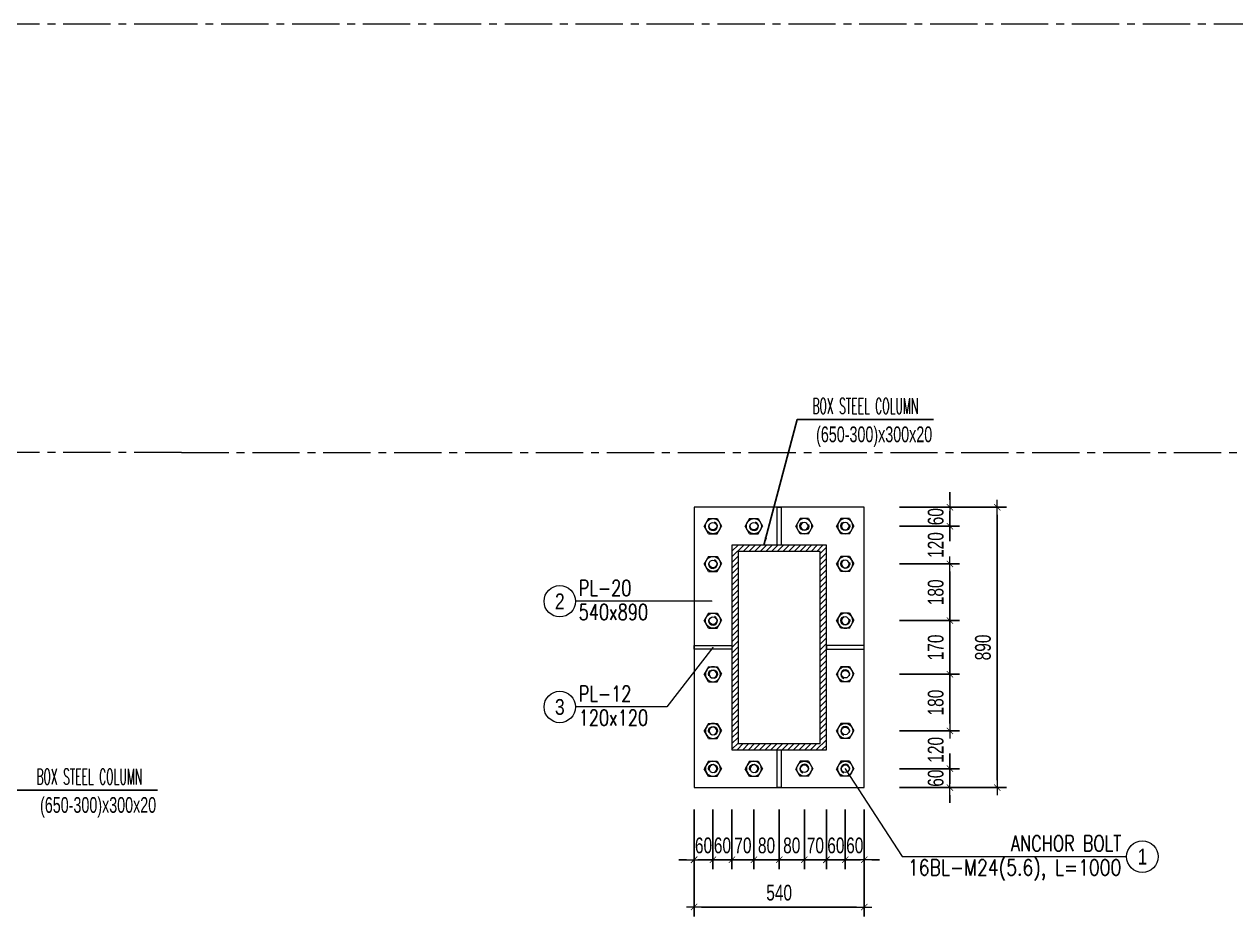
# Model space of a CAD drawing. Header units: millimetres. Extents: x 239606 to 395013, y -27979 to 24335.
# Drawn here: x 358306 to 377532, y -18375 to -4033 of the extents above; entities that cross this region are included whole.
import ezdxf
from ezdxf.enums import TextEntityAlignment as Align

# ---------------------------------------------------------------- set-up
doc = ezdxf.new("R2010")
doc.units = ezdxf.units.MM
for name, pattern in [('CENTER2', [1.125, 0.75, -0.125, 0.125, -0.125]), ('HIDDEN', [9.525, 6.35, -3.175]), ('HIDDEN2', [4.7625, 3.175, -1.5875])]:
    doc.linetypes.add(name, pattern=pattern)
doc.layers.get('0').update_dxf_attribs({"lineweight": 20})
doc.layers.get('Defpoints').update_dxf_attribs({"color": 151, "lineweight": 9})
for name, color, linetype, lineweight in [('NDC_S-BEAM-NAME-VERT', 7, 'Continuous', 20), ('NDC_S-COLS-STEL', 2, 'Continuous', 20), ('NDC_S-DIMS', 1, 'Continuous', 15), ('NDC_S-TEXT-VIE', 7, 'Continuous', 20), ('NDC_S_AXIS', 5, 'CENTER2', 13), ('NDC_S_CONTINUOUS', 3, 'Continuous', 20), ('NDC_S_DIM', 1, 'Continuous', 15), ('NDC_S_ENG TEXT', 2, 'Continuous', 20), ('NDC_S_HATCH MATERIAL', 8, 'Continuous', 13), ('NDC_S_HIDDEN', 8, 'HIDDEN2', 13), ('NDC_S_SLAB', 2, 'Continuous', 20)]:
    doc.layers.add(name, color=color, linetype=linetype, lineweight=lineweight)
doc.styles.add('ARIAL', font='arial.ttf', dxfattribs={"width": 0.8})
doc.styles.add('NDC_DIM', font='', dxfattribs={"width": 0.75})
doc.styles.add('NDC_EN TXT', font='romans.shx', dxfattribs={"width": 0.8})
doc.styles.add('NDC_VIE TXT', font='arial.ttf', dxfattribs={"width": 0.8})
doc.styles.get('NDC_DIM').set_extended_font_data('Dotum')
doc.dimstyles.new('NDC_dim_100', dxfattribs={"dimscale": 100, "dimtxt": 2.5, "dimasz": 1.2, "dimexe": 1.5, "dimexo": 2.5, "dimgap": 1, "dimtad": 1, "dimdec": 0, "dimzin": 0, "dimdsep": 46, "dimtxsty": 'NDC_DIM', "dimblk": 'DIMMARK', "dimcen": 0.09, "dimdle": 1.2, "dimclrd": 1, "dimclre": 1, "dimclrt": 3, "dimadec": 0, "dimazin": 0, "dimtfac": 1, "dimtdec": 0, "dimtix": 1, "dimtofl": 0, "dimtmove": 0, "dimatfit": 3, "dimfxl": 8, "dimfxlon": 1, "dimtolj": 1, "dimtzin": 0, "dimarcsym": 0})
doc.dimstyles.new('NDC_dim_75', dxfattribs={"dimscale": 75, "dimtxt": 2.5, "dimasz": 1.5, "dimexe": 1.5, "dimexo": 2.5, "dimgap": 1, "dimtad": 1, "dimdec": 0, "dimrnd": 0.001, "dimzin": 0, "dimdsep": 46, "dimtxsty": 'NDC_DIM', "dimblk": 'DIMMARK', "dimcen": 0, "dimdle": 1.2, "dimclrd": 256, "dimclre": 256, "dimclrt": 3, "dimadec": 0, "dimazin": 0, "dimtfac": 1, "dimtdec": 0, "dimtix": 1, "dimtofl": 0, "dimtmove": 2, "dimatfit": 3, "dimfxl": 6, "dimfxlon": 1, "dimtolj": 1, "dimtzin": 0, "dimlwd": -1, "dimlwe": -1, "dimarcsym": 0})

# ---------------------------------------------------------------- blocks, each defined once
blk = doc.blocks.new('DIMMARK')
at = {"layer": 'NDC_S_DIM', "color": 1}
blk.add_line((-1.5, 0), (1, 0), dxfattribs=at)
at = {"layer": 'NDC_S_DIM', "color": 2, "const_width": 0.1}
blk.add_lwpolyline([(-0.42, -0.42), (0.42, 0.42)], dxfattribs=at)
blk = doc.blocks.new('*U203')
at = {"linetype": 'HIDDEN'}
for p, q in [((-0.29, 36), (-0.29, 35.72)), ((0.29, 36), (0.29, 35.72)), ((-0.29, 35.17), (-0.29, 32)), ((0.29, 35.17), (0.29, 32))]:
    blk.add_line(p, q, dxfattribs=at)
for p, q in [((-0.38, 35.17), (-0.38, 0.37)), ((-0.38, 32), (0.37, 32)), ((0.25, 35.17), (-0.25, 35.17)), ((0.37, 0.62), (0.37, 35.17)), ((4, 0.37), (0.62, 0.37)), ((4, -0.38), (4, 0.37)), ((0.37, -0.38), (4, -0.38))]:
    blk.add_line(p, q)
for points in [[(-0.38, 35.72), (-0.38, 36), (0.37, 36), (0.37, 35.72)], [(-0.81, 35.25), (0.81, 35.25), (0.81, 35.17), (-0.81, 35.17)]]:
    blk.add_lwpolyline(points, close=True)
for points in [[(-0.56, 35.25), (-0.25, 35.25), (-0.25, 35.67, 0.414214), (-0.3, 35.72), (-0.51, 35.72, 0.414214), (-0.56, 35.67)], [(-0.25, 35.25), (0.25, 35.25), (0.25, 35.67, 0.414214), (0.2, 35.72), (-0.2, 35.72, 0.414214), (-0.25, 35.67)], [(0.25, 35.25), (0.56, 35.25), (0.56, 35.67, 0.414214), (0.51, 35.72), (0.3, 35.72, 0.414214), (0.25, 35.67)]]:
    blk.add_lwpolyline(points, format="xyb", close=True)
for centre, radius in [((0.37, 0.37), 0.75), ((0.62, 0.62), 0.25)]:
    blk.add_arc(centre, radius, 180, 270)
blk = doc.blocks.new('X21')
at = {"layer": 'NDC_S_HATCH MATERIAL', "ltscale": 100}
h = blk.add_hatch(dxfattribs=at)
h.set_pattern_fill('BT-01', color=256, scale=100, pattern_type=2)
h.set_pattern_definition([(50, (-1175275.9, -26976.1), (717.26018, -62.75213), [75, -825]), (355, (-1175275.9, -26976.1), (-138.75133, 752.19213), [60, -660]), (100.4514, (-1175216.14, -26981.35), (578.5094, 689.43954), [63.7402, -701.1421]), (46.1842, (-1175275.9, -26776.1), (1067.24105, -165.519), [112.5, -1237.5]), (96.6356, (-1175187, -26789.9), (934.6627, 974.1179), [95.6103, -1051.713]), (351.1842, (-1175275.9, -26776.1), (934.6619, 974.1186), [90, -990]), (21, (-1175175.9, -26826.1), (596.90705, -402.6189), [75, -825]), (326, (-1175175.9, -26826.1), (243.31533, 725.15005), [60, -660]), (71.4514, (-1175126.2, -26859.7), (840.22263, 322.5305), [63.7402, -701.1421]), (37.5, (-1175275.9, -26976.12), (12.159855, 332.893854), [0, -652, 0, -670, 0, -662.5]), (7.5, (-1175275.9, -26976.12), (263.06954, 394.41171), [0, -382, 0, -637, 0, -252.5]), (327.5, (-1175498.9, -26976.12), (533.822436, -22.55487), [0, -250, 0, -780, 0, -1035]), (317.5, (-1175598.9, -26976.1), (583.18617, 100.10498), [0, -325, 0, -518, 0, -735]), (45, (-1175275.9, -26976.1), (-300.52038, 300.52038), []), (45, (-1175275.9, -26853.6), (-300.52038, 300.52038), [])])
h.paths.add_polyline_path([(-3422, -300), (-3422, -500), (-1640, -500), (-1640, -1200), (-900, -1200), (-900, -2308), (-108, -2308), (-108, -2092), (108, -2524), (108, -2308), (900, -2308), (900, -1200), (1160, -1200), (1160, 0), (-3422, 0), (-3422, -200), (-3322, -200), (-3522, -300)])
at = {"layer": 'NDC_S_AXIS', "ltscale": 1000}
for p, q in [((-3422, 17200), (3218, 17200)), ((0, -2308), (0, 17200)), ((-3422, 10400), (3218, 10400)), ((-3422, 0), (0, 0))]:
    blk.add_line(p, q, dxfattribs=at)
at = {"layer": 'NDC_S_CONTINUOUS', "ltscale": 100}
for p, q in [((-648, 40), (50, 14400)), ((650, 14400), (50, 14400)), ((650, 40), (650, 14400)), ((-1640, -500), (-3422, -500)), ((-1640, -1200), (-1640, -500)), ((-900, -1200), (-900, -2308)), ((900, -1200), (900, -2308))]:
    blk.add_line(p, q, dxfattribs=at)
at = {"layer": 'NDC_S_CONTINUOUS', "linetype": 'HIDDEN2', "ltscale": 50}
for p, q in [((-608, 40), (90, 14400)), ((610, 14360), (88, 14360)), ((610, 40), (610, 14400))]:
    blk.add_line(p, q, dxfattribs=at)
at = {"layer": 'NDC_S_CONTINUOUS', "ltscale": 100}
for points in [[(-3422, 0), (1160, 0), (1160, -1200), (900, -1200)], [(-900, -1200), (-1640, -1200)]]:
    blk.add_lwpolyline(points, dxfattribs=at)
at = {"layer": 'NDC_S_DIM', "ltscale": 100}
for points in [[(-3422, -600), (-3422, -300), (-3522, -300), (-3322, -200), (-3422, -200), (-3422, 100)], [(-1032, -2308), (-108, -2308), (-108, -2092), (108, -2524), (108, -2308), (1025, -2308)]]:
    blk.add_lwpolyline(points, dxfattribs=at)
at = {"layer": 'NDC_S_ENG TEXT', "ltscale": 100}
for points in [[(-638, 280), (-690, 280), (-890, 80), (-890, 40)], [(650, 280), (690, 280), (890, 80), (890, 40)]]:
    blk.add_lwpolyline(points, dxfattribs=at)
for points in [[(62, 280), (62, 40), (38, 40), (38, 280)], [(-890, 40), (890, 40), (890, 0), (-890, 0)]]:
    blk.add_lwpolyline(points, close=True, dxfattribs=at)
at = {"layer": 'NDC_S_HATCH MATERIAL', "ltscale": 1000}
for points in [[(650, 14000), (1850, 14000), (1850, 14400), (650, 14400)], [(650, 12600), (1850, 12600), (1850, 13000), (650, 13000)], [(650, 6200), (1850, 6200), (1850, 6600), (650, 6600)]]:
    blk.add_lwpolyline(points, close=True, dxfattribs=at)
at = {"layer": 'NDC_S_HIDDEN', "ltscale": 20}
for points in [[(650, 14024), (1826, 14024), (1826, 14376), (650, 14376)], [(650, 12624), (1826, 12624), (1826, 12976), (650, 12976)], [(650, 6224), (1826, 6224), (1826, 6576), (650, 6576)]]:
    blk.add_lwpolyline(points, close=True, dxfattribs=at)
at = {"layer": 'NDC_S_SLAB', "ltscale": 1000}
for points in [[(50, 14000), (450, 14000), (450, 14400), (50, 14400)], [(74, 14024), (426, 14024), (426, 14376), (74, 14376)], [(50, 12600), (450, 12600), (450, 13000), (50, 13000)], [(74, 12624), (426, 12624), (426, 12976), (74, 12976)], [(50, 6200), (450, 6200), (450, 6600), (50, 6600)], [(74, 6224), (426, 6224), (426, 6576), (74, 6576)]]:
    blk.add_lwpolyline(points, close=True, dxfattribs=at)
at = {"layer": 'NDC_S-BEAM-NAME-VERT'}
for p, xscale, yscale, zscale, rotation in [((-770, -1088), 32.08421052631559, 32.08421052631559, 32.08421052631559, 9.17021305569723e-07), ((-530, -1088), 32.08421052631559, 32.08421052631559, 32.08421052631559, 9.170213055697231e-07), ((-170, -1088), 32.08421052631558, 32.08421052631558, 32.08421052631558, 9.170213055697234e-07), ((170, -1088), -32.08421052631559, 32.08421052631564, 32.08421052631565, 359.9999990829787), ((530, -1088), -32.08421052631559, 32.08421052631564, 32.08421052631565, 359.9999990829787), ((770, -1088), -32.0842105263156, 32.08421052631564, 32.08421052631565, 359.9999990829787)]:
    blk.add_blockref('*U203', p, dxfattribs=dict(at, xscale=xscale, yscale=yscale, zscale=zscale, rotation=rotation))
blk = doc.blocks.new('*U179')
blk.add_circle((2.5, 0), 2.5)
at = {"layer": 'NDC_S-TEXT-VIE', "color": 3, "style": 'NDC_EN TXT'}
for tag, width, p in [('DK2', 0.75, (-0.85, 0.85)), ('KC2', 0.8, (-0.85, -2.97))]:
    blk.add_attdef(tag, text='', height=2.5, dxfattribs=dict(at, width=width)).set_placement(p, align=Align.RIGHT)
at = {"layer": 'NDC_S-TEXT-VIE', "color": 7, "style": 'ARIAL', "width": 0.8}
blk.add_attdef('SH3', text='', height=2.5, dxfattribs=at).set_placement((2.5, 0), align=Align.MIDDLE)
blk = doc.blocks.new('*U174')
at = {"color": 0, "linetype": 'Continuous'}
for p, q in [((-8.5, 4.9), (0, 9.8)), ((-8.5, -4.9), (-8.5, 4.9)), ((8.5, 4.9), (0, 9.8)), ((8.5, -4.9), (8.5, 4.9)), ((-8.5, -4.9), (0, -9.8)), ((8.5, -4.9), (0, -9.8))]:
    blk.add_line(p, q, dxfattribs=at)
for radius in [8.5, 4.25]:
    blk.add_circle((0, 0), radius, dxfattribs=at)
blk.add_arc((0, 0), 5, 250, 160, dxfattribs=at)
blk = doc.blocks.new('*D184')
at = {"layer": 'Defpoints', "color": 0, "ltscale": 100, "transparency": 16777216}
for p in [(368936, -16150), (369236, -16150), (369236, -17295)]:
    blk.add_point(p, dxfattribs=at)
at = {"layer": 'NDC_S_DIM', "color": 1, "lineweight": -2, "ltscale": 100, "transparency": 16777216}
for p, q in [((368936, -16495), (368936, -17445)), ((369236, -16495), (369236, -17445)), ((368816, -17295), (368696, -17295)), ((369356, -17295), (369476, -17295))]:
    blk.add_line(p, q, dxfattribs=at)
at = {"layer": 'NDC_S_DIM', "color": 1, "lineweight": -2, "ltscale": 100, "transparency": 16777216, "xscale": 120, "yscale": 120, "zscale": 120}
blk.add_blockref('DIMMARK', (368936, -17295), dxfattribs=at)
at = {"layer": 'NDC_S_DIM', "color": 1, "lineweight": -2, "ltscale": 100, "transparency": 16777216, "xscale": 120, "yscale": 120, "zscale": 120, "rotation": 180}
blk.add_blockref('DIMMARK', (369236, -17295), dxfattribs=at)
at = {"layer": 'NDC_S_DIM', "color": 3, "ltscale": 100, "transparency": 16777216, "insert": (369086, -17069), "char_height": 250, "attachment_point": 5, "style": 'NDC_DIM'}
blk.add_mtext('\\A1;60', dxfattribs=at)
blk = doc.blocks.new('*D185')
at = {"layer": 'Defpoints', "color": 0, "ltscale": 100, "transparency": 16777216}
for p in [(369236, -16150), (369536, -16150), (369536, -17295)]:
    blk.add_point(p, dxfattribs=at)
at = {"layer": 'NDC_S_DIM', "color": 1, "lineweight": -2, "ltscale": 100, "transparency": 16777216}
for p, q in [((369236, -16495), (369236, -17445)), ((369536, -16495), (369536, -17445)), ((369116, -17295), (368996, -17295)), ((369656, -17295), (369776, -17295))]:
    blk.add_line(p, q, dxfattribs=at)
at = {"layer": 'NDC_S_DIM', "color": 1, "lineweight": -2, "ltscale": 100, "transparency": 16777216, "xscale": 120, "yscale": 120, "zscale": 120}
blk.add_blockref('DIMMARK', (369236, -17295), dxfattribs=at)
at = {"layer": 'NDC_S_DIM', "color": 1, "lineweight": -2, "ltscale": 100, "transparency": 16777216, "xscale": 120, "yscale": 120, "zscale": 120, "rotation": 180}
blk.add_blockref('DIMMARK', (369536, -17295), dxfattribs=at)
at = {"layer": 'NDC_S_DIM', "color": 3, "ltscale": 100, "transparency": 16777216, "insert": (369386, -17069), "char_height": 250, "attachment_point": 5, "style": 'NDC_DIM'}
blk.add_mtext('\\A1;60', dxfattribs=at)
blk = doc.blocks.new('*D186')
at = {"layer": 'Defpoints', "color": 0, "ltscale": 100, "transparency": 16777216}
for p in [(369886, -16150), (370286, -16150), (370286, -17295)]:
    blk.add_point(p, dxfattribs=at)
at = {"layer": 'NDC_S_DIM', "color": 1, "lineweight": -2, "ltscale": 100, "transparency": 16777216}
for p, q in [((369886, -16495), (369886, -17445)), ((370286, -16495), (370286, -17445)), ((369766, -17295), (369646, -17295)), ((370406, -17295), (370526, -17295))]:
    blk.add_line(p, q, dxfattribs=at)
at = {"layer": 'NDC_S_DIM', "color": 1, "lineweight": -2, "ltscale": 100, "transparency": 16777216, "xscale": 120, "yscale": 120, "zscale": 120}
blk.add_blockref('DIMMARK', (369886, -17295), dxfattribs=at)
at = {"layer": 'NDC_S_DIM', "color": 1, "lineweight": -2, "ltscale": 100, "transparency": 16777216, "xscale": 120, "yscale": 120, "zscale": 120, "rotation": 180}
blk.add_blockref('DIMMARK', (370286, -17295), dxfattribs=at)
at = {"layer": 'NDC_S_DIM', "color": 3, "ltscale": 100, "transparency": 16777216, "insert": (370086, -17069), "char_height": 250, "attachment_point": 5, "style": 'NDC_DIM'}
blk.add_mtext('\\A1;80', dxfattribs=at)
blk = doc.blocks.new('*D187')
at = {"layer": 'Defpoints', "color": 0, "ltscale": 100, "transparency": 16777216}
for p in [(370286, -16150), (370686, -16150), (370686, -17295)]:
    blk.add_point(p, dxfattribs=at)
at = {"layer": 'NDC_S_DIM', "color": 1, "lineweight": -2, "ltscale": 100, "transparency": 16777216}
for p, q in [((370286, -16495), (370286, -17445)), ((370686, -16495), (370686, -17445)), ((370166, -17295), (370046, -17295)), ((370806, -17295), (370926, -17295))]:
    blk.add_line(p, q, dxfattribs=at)
at = {"layer": 'NDC_S_DIM', "color": 1, "lineweight": -2, "ltscale": 100, "transparency": 16777216, "xscale": 120, "yscale": 120, "zscale": 120}
blk.add_blockref('DIMMARK', (370286, -17295), dxfattribs=at)
at = {"layer": 'NDC_S_DIM', "color": 1, "lineweight": -2, "ltscale": 100, "transparency": 16777216, "xscale": 120, "yscale": 120, "zscale": 120, "rotation": 180}
blk.add_blockref('DIMMARK', (370686, -17295), dxfattribs=at)
at = {"layer": 'NDC_S_DIM', "color": 3, "ltscale": 100, "transparency": 16777216, "insert": (370486, -17069), "char_height": 250, "attachment_point": 5, "style": 'NDC_DIM'}
blk.add_mtext('\\A1;80', dxfattribs=at)
blk = doc.blocks.new('*D188')
at = {"layer": 'Defpoints', "color": 0, "ltscale": 100, "transparency": 16777216}
for p in [(371036, -16150), (371336, -16150), (371336, -17295)]:
    blk.add_point(p, dxfattribs=at)
at = {"layer": 'NDC_S_DIM', "color": 1, "lineweight": -2, "ltscale": 100, "transparency": 16777216}
for p, q in [((371036, -16495), (371036, -17445)), ((371336, -16495), (371336, -17445)), ((370916, -17295), (370796, -17295)), ((371456, -17295), (371576, -17295))]:
    blk.add_line(p, q, dxfattribs=at)
at = {"layer": 'NDC_S_DIM', "color": 1, "lineweight": -2, "ltscale": 100, "transparency": 16777216, "xscale": 120, "yscale": 120, "zscale": 120}
blk.add_blockref('DIMMARK', (371036, -17295), dxfattribs=at)
at = {"layer": 'NDC_S_DIM', "color": 1, "lineweight": -2, "ltscale": 100, "transparency": 16777216, "xscale": 120, "yscale": 120, "zscale": 120, "rotation": 180}
blk.add_blockref('DIMMARK', (371336, -17295), dxfattribs=at)
at = {"layer": 'NDC_S_DIM', "color": 3, "ltscale": 100, "transparency": 16777216, "insert": (371186, -17069), "char_height": 250, "attachment_point": 5, "style": 'NDC_DIM'}
blk.add_mtext('\\A1;60', dxfattribs=at)
blk = doc.blocks.new('*D189')
at = {"layer": 'Defpoints', "color": 0, "ltscale": 100, "transparency": 16777216}
for p in [(371336, -16150), (371636, -16150), (371636, -17295)]:
    blk.add_point(p, dxfattribs=at)
at = {"layer": 'NDC_S_DIM', "color": 1, "lineweight": -2, "ltscale": 100, "transparency": 16777216}
for p, q in [((371336, -16495), (371336, -17445)), ((371636, -16495), (371636, -17445)), ((371216, -17295), (371096, -17295)), ((371756, -17295), (371876, -17295))]:
    blk.add_line(p, q, dxfattribs=at)
at = {"layer": 'NDC_S_DIM', "color": 1, "lineweight": -2, "ltscale": 100, "transparency": 16777216, "xscale": 120, "yscale": 120, "zscale": 120}
blk.add_blockref('DIMMARK', (371336, -17295), dxfattribs=at)
at = {"layer": 'NDC_S_DIM', "color": 1, "lineweight": -2, "ltscale": 100, "transparency": 16777216, "xscale": 120, "yscale": 120, "zscale": 120, "rotation": 180}
blk.add_blockref('DIMMARK', (371636, -17295), dxfattribs=at)
at = {"layer": 'NDC_S_DIM', "color": 3, "ltscale": 100, "transparency": 16777216, "insert": (371486, -17069), "char_height": 250, "attachment_point": 5, "style": 'NDC_DIM'}
blk.add_mtext('\\A1;60', dxfattribs=at)
blk = doc.blocks.new('*D190')
at = {"layer": 'Defpoints', "color": 0, "ltscale": 100, "transparency": 16777216}
for p in [(368936, -16150), (371636, -16150), (371636, -18045)]:
    blk.add_point(p, dxfattribs=at)
at = {"layer": 'NDC_S_DIM', "color": 1, "lineweight": -2, "ltscale": 100, "transparency": 16777216}
for p, q in [((368936, -17245), (368936, -18195)), ((371636, -17245), (371636, -18195)), ((369056, -18045), (371516, -18045))]:
    blk.add_line(p, q, dxfattribs=at)
at = {"layer": 'NDC_S_DIM', "color": 1, "lineweight": -2, "ltscale": 100, "transparency": 16777216, "xscale": 120, "yscale": 120, "zscale": 120, "rotation": 180}
blk.add_blockref('DIMMARK', (368936, -18045), dxfattribs=at)
at = {"layer": 'NDC_S_DIM', "color": 1, "lineweight": -2, "ltscale": 100, "transparency": 16777216, "xscale": 120, "yscale": 120, "zscale": 120}
blk.add_blockref('DIMMARK', (371636, -18045), dxfattribs=at)
at = {"layer": 'NDC_S_DIM', "color": 3, "ltscale": 100, "transparency": 16777216, "insert": (370286, -17819), "char_height": 250, "attachment_point": 5, "style": 'NDC_DIM'}
blk.add_mtext('\\A1;540', dxfattribs=at)
blk = doc.blocks.new('*D192')
at = {"layer": 'Defpoints', "color": 0, "ltscale": 100, "transparency": 16777216}
for p in [(371636, -15850), (372996, -15850), (371636, -16150)]:
    blk.add_point(p, dxfattribs=at)
at = {"layer": 'NDC_S_DIM', "color": 1, "lineweight": -2, "ltscale": 100, "transparency": 16777216}
for p, q in [((372996, -15730), (372996, -15610)), ((372196, -15850), (373146, -15850)), ((372196, -16150), (373146, -16150)), ((372996, -16270), (372996, -16390))]:
    blk.add_line(p, q, dxfattribs=at)
at = {"layer": 'NDC_S_DIM', "color": 1, "lineweight": -2, "ltscale": 100, "transparency": 16777216, "xscale": 120, "yscale": 120, "zscale": 120}
for p, rotation in [((372996, -15850), 270), ((372996, -16150), 90)]:
    blk.add_blockref('DIMMARK', p, dxfattribs=dict(at, rotation=rotation))
at = {"layer": 'NDC_S_DIM', "color": 3, "ltscale": 100, "transparency": 16777216, "insert": (372771, -16000), "char_height": 250, "attachment_point": 5, "rotation": 90, "style": 'NDC_DIM'}
blk.add_mtext('\\A1;60', dxfattribs=at)
blk = doc.blocks.new('*D193')
at = {"layer": 'Defpoints', "color": 0, "ltscale": 100, "transparency": 16777216}
for p in [(371636, -15250), (372996, -15250), (371636, -15850)]:
    blk.add_point(p, dxfattribs=at)
at = {"layer": 'NDC_S_DIM', "color": 1, "lineweight": -2, "ltscale": 100, "transparency": 16777216}
for p, q in [((372996, -15130), (372996, -15010)), ((372196, -15250), (373146, -15250)), ((372196, -15850), (373146, -15850)), ((372996, -15970), (372996, -16090))]:
    blk.add_line(p, q, dxfattribs=at)
at = {"layer": 'NDC_S_DIM', "color": 1, "lineweight": -2, "ltscale": 100, "transparency": 16777216, "xscale": 120, "yscale": 120, "zscale": 120}
for p, rotation in [((372996, -15250), 270), ((372996, -15850), 90)]:
    blk.add_blockref('DIMMARK', p, dxfattribs=dict(at, rotation=rotation))
at = {"layer": 'NDC_S_DIM', "color": 3, "ltscale": 100, "transparency": 16777216, "insert": (372771, -15550), "char_height": 250, "attachment_point": 5, "rotation": 90, "style": 'NDC_DIM'}
blk.add_mtext('\\A1;120', dxfattribs=at)
blk = doc.blocks.new('*D194')
at = {"layer": 'Defpoints', "color": 0, "ltscale": 100, "transparency": 16777216}
for p in [(371636, -14350), (372996, -14350), (371636, -15250)]:
    blk.add_point(p, dxfattribs=at)
at = {"layer": 'NDC_S_DIM', "color": 1, "lineweight": -2, "ltscale": 100, "transparency": 16777216}
for p, q in [((372196, -14350), (373146, -14350)), ((372996, -15130), (372996, -14470)), ((372196, -15250), (373146, -15250))]:
    blk.add_line(p, q, dxfattribs=at)
at = {"layer": 'NDC_S_DIM', "color": 1, "lineweight": -2, "ltscale": 100, "transparency": 16777216, "xscale": 120, "yscale": 120, "zscale": 120}
for p, rotation in [((372996, -14350), 90), ((372996, -15250), 270)]:
    blk.add_blockref('DIMMARK', p, dxfattribs=dict(at, rotation=rotation))
at = {"layer": 'NDC_S_DIM', "color": 3, "ltscale": 100, "transparency": 16777216, "insert": (372771, -14800), "char_height": 250, "attachment_point": 5, "rotation": 90, "style": 'NDC_DIM'}
blk.add_mtext('\\A1;180', dxfattribs=at)
blk = doc.blocks.new('*D195')
at = {"layer": 'Defpoints', "color": 0, "ltscale": 100, "transparency": 16777216}
for p in [(371636, -13500), (372996, -13500), (371636, -14350)]:
    blk.add_point(p, dxfattribs=at)
at = {"layer": 'NDC_S_DIM', "color": 1, "lineweight": -2, "ltscale": 100, "transparency": 16777216}
for p, q in [((372196, -13500), (373146, -13500)), ((372996, -14230), (372996, -13620)), ((372196, -14350), (373146, -14350))]:
    blk.add_line(p, q, dxfattribs=at)
at = {"layer": 'NDC_S_DIM', "color": 1, "lineweight": -2, "ltscale": 100, "transparency": 16777216, "xscale": 120, "yscale": 120, "zscale": 120}
for p, rotation in [((372996, -13500), 90), ((372996, -14350), 270)]:
    blk.add_blockref('DIMMARK', p, dxfattribs=dict(at, rotation=rotation))
at = {"layer": 'NDC_S_DIM', "color": 3, "ltscale": 100, "transparency": 16777216, "insert": (372771, -13925), "char_height": 250, "attachment_point": 5, "rotation": 90, "style": 'NDC_DIM'}
blk.add_mtext('\\A1;170', dxfattribs=at)
blk = doc.blocks.new('*D196')
at = {"layer": 'Defpoints', "color": 0, "ltscale": 100, "transparency": 16777216}
for p in [(371636, -12600), (372996, -12600), (371636, -13500)]:
    blk.add_point(p, dxfattribs=at)
at = {"layer": 'NDC_S_DIM', "color": 1, "lineweight": -2, "ltscale": 100, "transparency": 16777216}
for p, q in [((372196, -12600), (373146, -12600)), ((372996, -13380), (372996, -12720)), ((372196, -13500), (373146, -13500))]:
    blk.add_line(p, q, dxfattribs=at)
at = {"layer": 'NDC_S_DIM', "color": 1, "lineweight": -2, "ltscale": 100, "transparency": 16777216, "xscale": 120, "yscale": 120, "zscale": 120}
for p, rotation in [((372996, -12600), 90), ((372996, -13500), 270)]:
    blk.add_blockref('DIMMARK', p, dxfattribs=dict(at, rotation=rotation))
at = {"layer": 'NDC_S_DIM', "color": 3, "ltscale": 100, "transparency": 16777216, "insert": (372771, -13050), "char_height": 250, "attachment_point": 5, "rotation": 90, "style": 'NDC_DIM'}
blk.add_mtext('\\A1;180', dxfattribs=at)
blk = doc.blocks.new('*D197')
at = {"layer": 'Defpoints', "color": 0, "ltscale": 100, "transparency": 16777216}
for p in [(371636, -12000), (372996, -12000), (371636, -12600)]:
    blk.add_point(p, dxfattribs=at)
at = {"layer": 'NDC_S_DIM', "color": 1, "lineweight": -2, "ltscale": 100, "transparency": 16777216}
for p, q in [((372996, -11880), (372996, -11760)), ((372196, -12000), (373146, -12000)), ((372196, -12600), (373146, -12600)), ((372996, -12720), (372996, -12840))]:
    blk.add_line(p, q, dxfattribs=at)
at = {"layer": 'NDC_S_DIM', "color": 1, "lineweight": -2, "ltscale": 100, "transparency": 16777216, "xscale": 120, "yscale": 120, "zscale": 120}
for p, rotation in [((372996, -12000), 270), ((372996, -12600), 90)]:
    blk.add_blockref('DIMMARK', p, dxfattribs=dict(at, rotation=rotation))
at = {"layer": 'NDC_S_DIM', "color": 3, "ltscale": 100, "transparency": 16777216, "insert": (372771, -12300), "char_height": 250, "attachment_point": 5, "rotation": 90, "style": 'NDC_DIM'}
blk.add_mtext('\\A1;120', dxfattribs=at)
blk = doc.blocks.new('*D198')
at = {"layer": 'Defpoints', "color": 0, "ltscale": 100, "transparency": 16777216}
for p in [(371636, -11700), (372996, -11700), (371636, -12000)]:
    blk.add_point(p, dxfattribs=at)
at = {"layer": 'NDC_S_DIM', "color": 1, "lineweight": -2, "ltscale": 100, "transparency": 16777216}
for p, q in [((372996, -11580), (372996, -11460)), ((372196, -11700), (373146, -11700)), ((372196, -12000), (373146, -12000)), ((372996, -12120), (372996, -12240))]:
    blk.add_line(p, q, dxfattribs=at)
at = {"layer": 'NDC_S_DIM', "color": 1, "lineweight": -2, "ltscale": 100, "transparency": 16777216, "xscale": 120, "yscale": 120, "zscale": 120}
for p, rotation in [((372996, -11700), 270), ((372996, -12000), 90)]:
    blk.add_blockref('DIMMARK', p, dxfattribs=dict(at, rotation=rotation))
at = {"layer": 'NDC_S_DIM', "color": 3, "ltscale": 100, "transparency": 16777216, "insert": (372771, -11850), "char_height": 250, "attachment_point": 5, "rotation": 90, "style": 'NDC_DIM'}
blk.add_mtext('\\A1;60', dxfattribs=at)
blk = doc.blocks.new('*D199')
at = {"layer": 'Defpoints', "color": 0, "ltscale": 100, "transparency": 16777216}
for p in [(371636, -11700), (373746, -11700), (371636, -16150)]:
    blk.add_point(p, dxfattribs=at)
at = {"layer": 'NDC_S_DIM', "color": 1, "lineweight": -2, "ltscale": 100, "transparency": 16777216}
for p, q in [((372946, -11700), (373896, -11700)), ((373746, -16030), (373746, -11820)), ((372946, -16150), (373896, -16150))]:
    blk.add_line(p, q, dxfattribs=at)
at = {"layer": 'NDC_S_DIM', "color": 1, "lineweight": -2, "ltscale": 100, "transparency": 16777216, "xscale": 120, "yscale": 120, "zscale": 120}
for p, rotation in [((373746, -11700), 90), ((373746, -16150), 270)]:
    blk.add_blockref('DIMMARK', p, dxfattribs=dict(at, rotation=rotation))
at = {"layer": 'NDC_S_DIM', "color": 3, "ltscale": 100, "transparency": 16777216, "insert": (373521, -13925), "char_height": 250, "attachment_point": 5, "rotation": 90, "style": 'NDC_DIM'}
blk.add_mtext('\\A1;890', dxfattribs=at)
blk = doc.blocks.new('*D201')
at = {"layer": 'Defpoints', "color": 0, "ltscale": 100, "transparency": 16777216}
for p in [(369536, -16150), (369886, -16150), (369886, -17295)]:
    blk.add_point(p, dxfattribs=at)
at = {"layer": 'NDC_S_DIM', "color": 1, "lineweight": -2, "ltscale": 100, "transparency": 16777216}
for p, q in [((369536, -16495), (369536, -17445)), ((369886, -16495), (369886, -17445)), ((369416, -17295), (369296, -17295)), ((370006, -17295), (370126, -17295))]:
    blk.add_line(p, q, dxfattribs=at)
at = {"layer": 'NDC_S_DIM', "color": 1, "lineweight": -2, "ltscale": 100, "transparency": 16777216, "xscale": 120, "yscale": 120, "zscale": 120}
blk.add_blockref('DIMMARK', (369536, -17295), dxfattribs=at)
at = {"layer": 'NDC_S_DIM', "color": 1, "lineweight": -2, "ltscale": 100, "transparency": 16777216, "xscale": 120, "yscale": 120, "zscale": 120, "rotation": 180}
blk.add_blockref('DIMMARK', (369886, -17295), dxfattribs=at)
at = {"layer": 'NDC_S_DIM', "color": 3, "ltscale": 100, "transparency": 16777216, "insert": (369711, -17069), "char_height": 250, "attachment_point": 5, "style": 'NDC_DIM'}
blk.add_mtext('\\A1;70', dxfattribs=at)
blk = doc.blocks.new('*D202')
at = {"layer": 'Defpoints', "color": 0, "ltscale": 100, "transparency": 16777216}
for p in [(370686, -16150), (371036, -16150), (371036, -17295)]:
    blk.add_point(p, dxfattribs=at)
at = {"layer": 'NDC_S_DIM', "color": 1, "lineweight": -2, "ltscale": 100, "transparency": 16777216}
for p, q in [((370686, -16495), (370686, -17445)), ((371036, -16495), (371036, -17445)), ((370566, -17295), (370446, -17295)), ((371156, -17295), (371276, -17295))]:
    blk.add_line(p, q, dxfattribs=at)
at = {"layer": 'NDC_S_DIM', "color": 1, "lineweight": -2, "ltscale": 100, "transparency": 16777216, "xscale": 120, "yscale": 120, "zscale": 120}
blk.add_blockref('DIMMARK', (370686, -17295), dxfattribs=at)
at = {"layer": 'NDC_S_DIM', "color": 1, "lineweight": -2, "ltscale": 100, "transparency": 16777216, "xscale": 120, "yscale": 120, "zscale": 120, "rotation": 180}
blk.add_blockref('DIMMARK', (371036, -17295), dxfattribs=at)
at = {"layer": 'NDC_S_DIM', "color": 3, "ltscale": 100, "transparency": 16777216, "insert": (370861, -17069), "char_height": 250, "attachment_point": 5, "style": 'NDC_DIM'}
blk.add_mtext('\\A1;70', dxfattribs=at)
blk = doc.blocks.new('*U178')
blk.add_circle((-2.5, 0), 2.5)
at = {"layer": 'NDC_S-TEXT-VIE', "color": 3, "style": 'NDC_EN TXT', "width": 0.75}
for tag, p in [('DK1', (0.5, 0.85)), ('KC1', (0.5, -2.97))]:
    blk.add_attdef(tag, p, '', height=2.5, dxfattribs=at)
at = {"layer": 'NDC_S-TEXT-VIE', "color": 7, "style": 'ARIAL', "width": 0.8}
blk.add_attdef('SH2', text='', height=2.5, dxfattribs=at).set_placement((-2.5, 0), align=Align.MIDDLE)

msp = doc.modelspace()

# ---------------------------------------------------------------- hatches: boundary and pattern name
at = {"layer": 'NDC_S_HATCH MATERIAL', "ltscale": 100}
h = msp.add_hatch(dxfattribs=at)
h.set_pattern_fill('ANSI31', color=256, scale=20)
h.set_pattern_definition([(45, (17853.92, 25303.173), (-44.901281, 44.901281), [])])
h.paths.add_polyline_path([(371035.7, -12300.1), (369535.7, -12300.1), (369535.7, -15550.1), (371035.7, -15550.1)])
h.paths.add_polyline_path([(370935.7, -12400.1), (370935.7, -15450.1), (369635.7, -15450.1), (369635.7, -12400.1)], flags=16)

# ---------------------------------------------------------------- linework, layer by layer
at = {"layer": 'NDC_S-COLS-STEL'}
for points in [[(368935.7, -16150.1), (371635.7, -16150.1), (371635.7, -11700.1), (368935.7, -11700.1)], [(370315.7, -11700.1), (370315.7, -12300.1), (370255.7, -12300.1), (370255.7, -11700.1)], [(369535.7, -15550.1), (371035.7, -15550.1), (371035.7, -12300.1), (369535.7, -12300.1)], [(369635.7, -15450.1), (370935.7, -15450.1), (370935.7, -12400.1), (369635.7, -12400.1)], [(368935.7, -13895.1), (369535.7, -13895.1), (369535.7, -13955.1), (368935.7, -13955.1)], [(371635.7, -13895.1), (371035.7, -13895.1), (371035.7, -13955.1), (371635.7, -13955.1)], [(370315.7, -15550.1), (370315.7, -16150.1), (370255.7, -16150.1), (370255.7, -15550.1)]]:
    msp.add_lwpolyline(points, close=True, dxfattribs=at)
at = {"layer": 'NDC_S_AXIS', "ltscale": 1000}
for p, q in [((383557, -4033.3), (360801.3, -4033.3)), ((360801.3, -10833.3), (383557, -10833.3))]:
    msp.add_line(p, q, dxfattribs=at)

# ---------------------------------------------------------------- block references
at = {"layer": 'NDC_S-BEAM-NAME-VERT', "yscale": 14.02597402597402, "zscale": 14.02597402597402}
for p, xscale, rotation in [((369235.7, -12000.1), 14.02597402597402, 270.0000020408364), ((369885.7, -12000.1), 14.02597402597402, 270.0000020408364), ((370685.7, -12000.1), -14.02597402597402, 89.99999795916362), ((371335.7, -12000.1), -14.02597402597402, 89.99999795916362), ((369235.7, -12600.1), 14.02597402597402, 270.0000020408364), ((371335.7, -12600.1), -14.02597402597402, 89.99999795916362), ((369235.7, -13500.1), 14.02597402597402, 270.0000020408364), ((371335.7, -13500.1), -14.02597402597402, 89.99999795916362), ((369235.7, -14350.1), -14.02597402597402, 269.9999979591636), ((371335.7, -14350.1), 14.02597402597402, 90.00000204083635), ((369235.7, -15250.1), -14.02597402597402, 269.9999979591636), ((371335.7, -15250.1), 14.02597402597402, 90.00000204083635), ((369235.7, -15850.1), -14.02597402597402, 269.9999979591636), ((369885.7, -15850.1), -14.02597402597402, 269.9999979591636), ((370685.7, -15850.1), 14.02597402597402, 90.00000204083635), ((371335.7, -15850.1), 14.02597402597402, 90.00000204083635)]:
    msp.add_blockref('*U174', p, dxfattribs=dict(at, xscale=xscale, rotation=rotation))
at = {"layer": 'NDC_S-DIMS'}
ref = msp.add_blockref('*U178', (367055.4, -13191.7), dxfattribs=dict(at, xscale=99.99999999999997, yscale=99.99999999999997, zscale=99.99999999999997, rotation=8.197610150064812e-08))
ref.add_attrib('SH2', '2', dxfattribs={"layer": 'NDC_S-TEXT-VIE', "color": 7, "height": 250, "style": 'ARIAL', "width": 0.8}).set_placement((366805.4, -13191.7), align=Align.MIDDLE)
ref.add_attrib('DK1', 'PL-20', (367105.4, -13107.2), dxfattribs={"layer": 'NDC_S-TEXT-VIE', "color": 7, "height": 250, "style": 'NDC_EN TXT', "width": 0.75})
ref.add_attrib('KC1', '540x890', (367105.4, -13489), dxfattribs={"layer": 'NDC_S-TEXT-VIE', "color": 7, "height": 250, "style": 'NDC_EN TXT', "width": 0.75})
ref = msp.add_blockref('*U178', (367055.4, -14869.3), dxfattribs=dict(at, xscale=99.99999999999997, yscale=99.99999999999997, zscale=99.99999999999997, rotation=8.197610150064812e-08))
ref.add_attrib('SH2', '3', dxfattribs={"layer": 'NDC_S-TEXT-VIE', "color": 7, "height": 250, "style": 'ARIAL', "width": 0.8}).set_placement((366805.4, -14869.3), align=Align.MIDDLE)
ref.add_attrib('DK1', 'PL-12', (367105.4, -14784.8), dxfattribs={"layer": 'NDC_S-TEXT-VIE', "color": 7, "height": 250, "style": 'NDC_EN TXT', "width": 0.75})
ref.add_attrib('KC1', '120x120', (367105.4, -15166.6), dxfattribs={"layer": 'NDC_S-TEXT-VIE', "color": 7, "height": 250, "style": 'NDC_EN TXT', "width": 0.75})
ref = msp.add_blockref('*U179', (375800.7, -17245.5), dxfattribs=dict(at, xscale=99.99999999999997, yscale=99.99999999999997, zscale=99.99999999999997, rotation=8.197610150064812e-08))
ref.add_attrib('SH3', '1', dxfattribs={"layer": 'NDC_S-TEXT-VIE', "color": 7, "height": 250, "style": 'ARIAL', "width": 0.8}).set_placement((376050.7, -17245.5), align=Align.MIDDLE)
ref.add_attrib('DK2', 'ANCHOR BOLT', dxfattribs={"layer": 'NDC_S-TEXT-VIE', "color": 7, "height": 250, "style": 'NDC_EN TXT', "width": 0.75}).set_placement((375715.7, -17161), align=Align.RIGHT)
ref.add_attrib('KC2', '16BL-M24(5.6), L=1000', dxfattribs={"layer": 'NDC_S-TEXT-VIE', "color": 7, "height": 250, "style": 'NDC_EN TXT', "width": 0.8}).set_placement((375715.7, -17542.8), align=Align.RIGHT)
at = {"layer": 'NDC_S_DIM', "xscale": -1}
msp.add_blockref('X21', (357379.1, -21233.3), dxfattribs=at)

# ---------------------------------------------------------------- texts
at = {"layer": 'NDC_S_ENG TEXT'}
for s, style, width, p in [('BOX STEEL COLUMN', 'NDC_EN TXT', 0.5, (370813.3, -10218.5)), ('(650-300)x300x20', 'NDC_VIE TXT', 0.65, (370872.6, -10667.6)), ('BOX STEEL COLUMN', 'NDC_EN TXT', 0.5, (358498.2, -16101.1)), ('(650-300)x300x20', 'NDC_VIE TXT', 0.65, (358557.5, -16550.1))]:
    msp.add_text(s, height=250, dxfattribs=dict(at, style=style, width=width)).set_placement(p)

# ---------------------------------------------------------------- dimensions: what is measured, and where the dimension line sits
at = {"layer": 'NDC_S_DIM', "ltscale": 100}
for base, p1, p2, picture, middle in [((372996, -11700.1), (371635.7, -12000.1), (371635.7, -11700.1), '*D198', (372770.9, -11850.1)), ((373746, -11700.1), (371635.7, -16150.1), (371635.7, -11700.1), '*D199', (373520.9, -13925.1)), ((372996, -12000.1), (371635.7, -12600.1), (371635.7, -12000.1), '*D197', (372770.9, -12300.1)), ((372996, -12600.1), (371635.7, -13500.1), (371635.7, -12600.1), '*D196', (372770.9, -13050.1)), ((372996, -13500.1), (371635.7, -14350.1), (371635.7, -13500.1), '*D195', (372770.9, -13925.1)), ((372996, -14350.1), (371635.7, -15250.1), (371635.7, -14350.1), '*D194', (372770.9, -14800.1)), ((372996, -15250.1), (371635.7, -15850.1), (371635.7, -15250.1), '*D193', (372770.9, -15550.1)), ((372996, -15850.1), (371635.7, -16150.1), (371635.7, -15850.1), '*D192', (372770.9, -16000.1))]:
    dim = msp.add_linear_dim(base=base, p1=p1, p2=p2, angle=90, dimstyle='NDC_dim_100', override={"dimlfac": 0.2, "dimtmove": 1}, dxfattribs=at)
    dim.commit()
    dim.dimension.update_dxf_attribs({"geometry": picture, "text_midpoint": middle})
for base, p1, p2, override, picture, middle in [((369235.7, -17294.6), (368935.7, -16150.1), (369235.7, -16150.1), {"dimlfac": 0.2}, '*D184', (369085.7, -17069.4)), ((371635.7, -18044.6), (368935.7, -16150.1), (371635.7, -16150.1), {"dimlfac": 0.2}, '*D190', (370285.7, -17819.4)), ((369535.7, -17294.6), (369235.7, -16150.1), (369535.7, -16150.1), {"dimlfac": 0.2, "dimtmove": 1}, '*D185', (369385.7, -17069.4)), ((369885.7, -17294.6), (369535.7, -16150.1), (369885.7, -16150.1), {"dimlfac": 0.2, "dimtmove": 1}, '*D201', (369710.7, -17069.4)), ((370285.7, -17294.6), (369885.7, -16150.1), (370285.7, -16150.1), {"dimlfac": 0.2, "dimtmove": 1}, '*D186', (370085.7, -17069.4)), ((370685.7, -17294.6), (370285.7, -16150.1), (370685.7, -16150.1), {"dimlfac": 0.2, "dimtmove": 1}, '*D187', (370485.7, -17069.4)), ((371035.7, -17294.6), (370685.7, -16150.1), (371035.7, -16150.1), {"dimlfac": 0.2, "dimtmove": 1}, '*D202', (370860.7, -17069.4)), ((371335.7, -17294.6), (371035.7, -16150.1), (371335.7, -16150.1), {"dimlfac": 0.2, "dimtmove": 1}, '*D188', (371185.7, -17069.4)), ((371635.7, -17294.6), (371335.7, -16150.1), (371635.7, -16150.1), {"dimlfac": 0.2, "dimtmove": 1}, '*D189', (371485.7, -17069.4))]:
    dim = msp.add_linear_dim(base=base, p1=p1, p2=p2, dimstyle='NDC_dim_100', override=override, dxfattribs=at)
    dim.commit()
    dim.dimension.update_dxf_attribs({"geometry": picture, "text_midpoint": middle})

# ---------------------------------------------------------------- leaders
at = {"layer": 'NDC_S-DIMS'}
for points in [[(369217.7, -13191.7), (367055.4, -13191.7)], [(369235.7, -13925.1), (368502.2, -14869.3), (367055.4, -14869.3)], [(371335.7, -15850.1), (372238.8, -17245.5), (375800.7, -17245.5)]]:
    msp.add_leader(points, dimstyle='NDC_dim_75', override={"dimasz": 1, "dimldrblk": 'DotSmall'}, dxfattribs=at)
at = {"layer": 'NDC_S_SLAB', "ltscale": 100}
for points, override in [([(370045.2, -12300.1), (370574, -10307.2), (372734.5, -10307.2)], {"dimtad": 0}), ([(357058.4, -16189.7), (360419.4, -16189.7)], {"dimgap": 1, "dimtad": 0})]:
    msp.add_leader(points, dimstyle='NDC_dim_100', override=override, dxfattribs=at)

doc.saveas('drawing.dxf')
